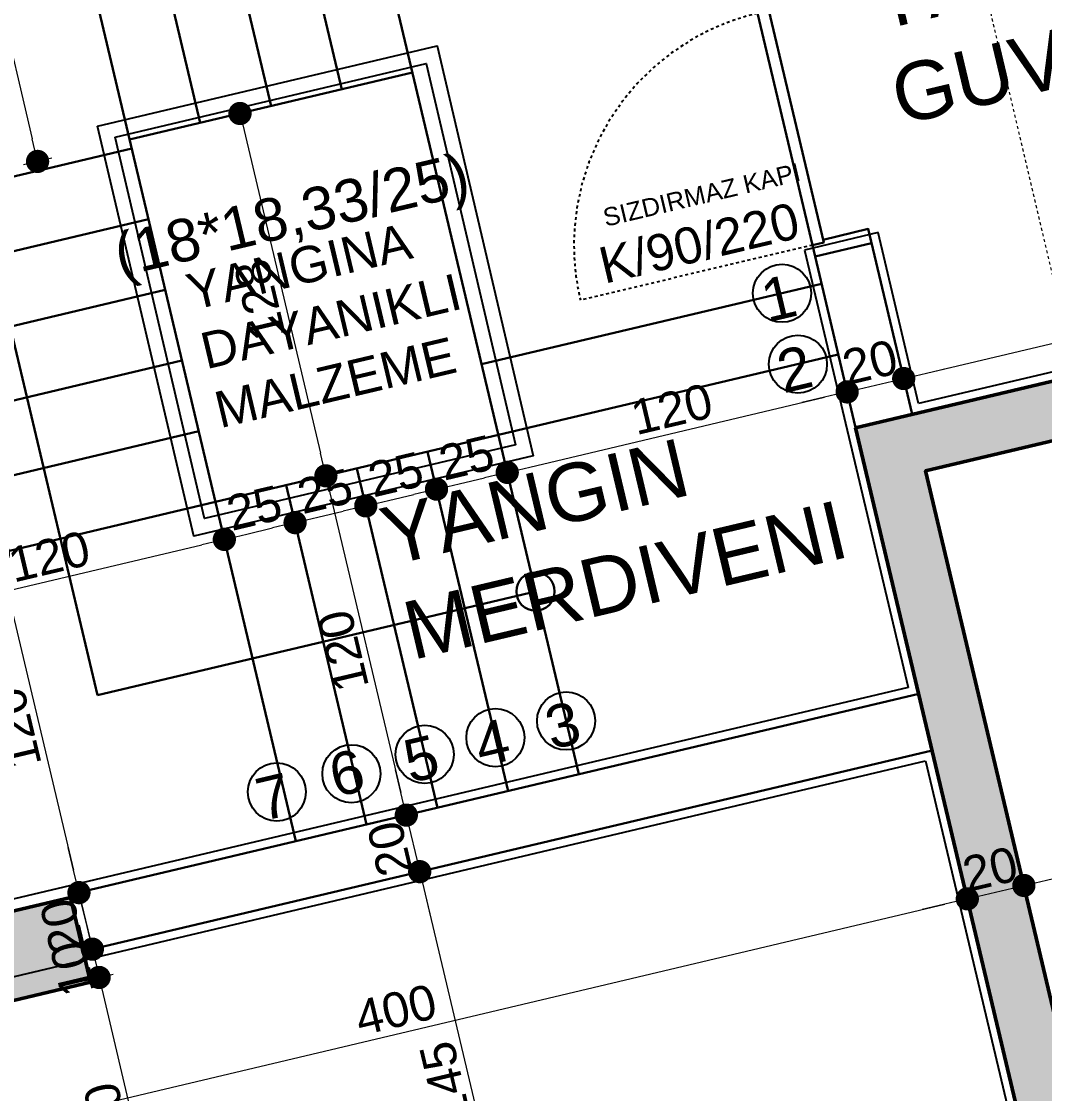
# Model space of a CAD drawing. Header units: millimetres. Extents: x 38129 to 72024, y -56282 to 16512.
# Drawn here: x 40810.22 to 40845.41, y -44571.79 to -44534.9 of the extents above; entities that cross this region are included whole.
import ezdxf

# ---------------------------------------------------------------- set-up
doc = ezdxf.new("R2010")
doc.units = ezdxf.units.MM
doc.linetypes.add('HIDDEN', pattern=[0.375, 0.25, -0.125])
for name, color, linetype, lineweight in [('COLUMN4', 3, 'Continuous', 50), ('DIŞÖLÇÜ', 37, 'Continuous', 0), ('DUVAR', 255, 'Continuous', 30), ('KAPI', 4, 'Continuous', 30), ('M', 210, 'Continuous', 30), ('mahal', 7, 'Continuous', 5), ('pencere+KAPI', 1, 'Continuous', 0), ('TARAMA', 252, 'Continuous', 0), ('ölçü İÇ', 31, 'Continuous', 0)]:
    doc.layers.add(name, color=color, linetype=linetype, lineweight=lineweight)
for name, color, linetype in [('HIDDEN', 1, 'HIDDEN'), ('sıva', 41, 'Continuous'), ('tefriş', 42, 'Continuous')]:
    doc.layers.add(name, color=color, linetype=linetype)
doc.styles.add('icdisolcu_yazi', font='arial.ttf')
doc.styles.get("Standard").update_dxf_attribs({"font": 'arial.ttf'})
doc.styles.add('style1', font='arial.ttf')
doc.dimstyles.new('İç Ölçü', dxfattribs={"dimtxt": 12, "dimasz": 8, "dimexe": 5, "dimexo": 0, "dimgap": 2, "dimtad": 1, "dimdec": 0, "dimzin": 12, "dimdsep": 46, "dimtxsty": 'icdisolcu_yazi', "dimblk": 'DOT', "dimcen": 8, "dimdle": 5, "dimclrd": 256, "dimclre": 256, "dimclrt": 7, "dimadec": 0, "dimazin": 3, "dimtfac": 1, "dimtdec": 0, "dimtix": 1, "dimtmove": 2, "dimatfit": 3, "dimldrblk": 'DOT', "dimfxl": 0, "dimtolj": 1, "dimtzin": 0, "dimlwd": -1, "dimlwe": -1, "dimarcsym": 0})

# ---------------------------------------------------------------- blocks, each defined once
blk = doc.blocks.new('*U12')
for p, q in [((4, 0), (0, 0)), ((86, 0), (90, 0))]:
    blk.add_line(p, q)
blk.add_lwpolyline([(4, 0), (86, 0), (86, -4), (4, -4)], close=True)
for points in [[(0, -20), (5, -20), (5, -4)], [(90, -20), (85, -20), (85, -4)]]:
    blk.add_lwpolyline(points)
at = {"layer": 'DUVAR'}
for p, q in [((0, 0), (0, -20)), ((90, 0), (90, -20))]:
    blk.add_line(p, q, dxfattribs=at)
at = {"layer": 'HIDDEN'}
blk.add_line((4, 0), (4, 82), dxfattribs=at)
blk.add_arc((4, 0), 82, 360, 90, dxfattribs=at)
blk = doc.blocks.new('_Dot')
at = {"color": 0, "lineweight": -2}
blk.add_line((-0.5, 0), (-1, 0), dxfattribs=at)
at = {"color": 0, "lineweight": 30, "const_width": 0.5}
blk.add_lwpolyline([(-0.25, 0, 1), (0.25, 0, 1)], format="xyb", close=True, dxfattribs=at)
blk = doc.blocks.new('*D191')
at = {"layer": 'Defpoints', "color": 0, "transparency": 16777216}
for p in [(36974.98, -18947.93), (36974.98, -19067.93), (36974.98, -19067.93)]:
    blk.add_point(p, dxfattribs=at)
at = {"layer": 'ölçü İÇ', "transparency": 16777216}
for p, q in [((36974.98, -18947.93), (36979.98, -18947.93)), ((36974.98, -19067.93), (36979.98, -19067.93))]:
    blk.add_line(p, q, dxfattribs=at)
at = {"layer": 'ölçü İÇ', "linetype": 'Continuous', "transparency": 16777216}
blk.add_line((36974.98, -18955.93), (36974.98, -19059.93), dxfattribs=at)
at = {"layer": 'ölçü İÇ', "transparency": 16777216, "xscale": 8, "yscale": 8, "zscale": 8}
for p, rotation in [((36974.98, -18947.93), 90), ((36974.98, -19067.93), 270)]:
    blk.add_blockref('_Dot', p, dxfattribs=dict(at, rotation=rotation))
at = {"layer": 'ölçü İÇ', "color": 7, "transparency": 16777216, "insert": (36966.85, -19007.93), "char_height": 12, "attachment_point": 5, "rotation": 90, "style": 'icdisolcu_yazi'}
blk.add_mtext('\\A1;120', dxfattribs=at)
blk = doc.blocks.new('*D192')
at = {"layer": 'Defpoints', "color": 0, "transparency": 16777216}
for p in [(36974.98, -19067.93), (36974.98, -19087.93), (36974.98, -19087.93)]:
    blk.add_point(p, dxfattribs=at)
at = {"layer": 'ölçü İÇ', "linetype": 'Continuous', "transparency": 16777216}
for p, q in [((36974.98, -19059.93), (36974.98, -19051.93)), ((36974.98, -19067.93), (36974.98, -19087.93)), ((36974.98, -19095.93), (36974.98, -19103.93))]:
    blk.add_line(p, q, dxfattribs=at)
at = {"layer": 'ölçü İÇ', "transparency": 16777216}
for p, q in [((36974.98, -19067.93), (36979.98, -19067.93)), ((36974.98, -19087.93), (36979.98, -19087.93))]:
    blk.add_line(p, q, dxfattribs=at)
at = {"layer": 'ölçü İÇ', "transparency": 16777216, "xscale": 8, "yscale": 8, "zscale": 8}
for p, rotation in [((36974.98, -19067.93), 270), ((36974.98, -19087.93), 90)]:
    blk.add_blockref('_Dot', p, dxfattribs=dict(at, rotation=rotation))
at = {"layer": 'ölçü İÇ', "color": 7, "transparency": 16777216, "insert": (36966.85, -19077.93), "char_height": 12, "attachment_point": 5, "rotation": 90, "style": 'icdisolcu_yazi'}
blk.add_mtext('\\A1;20', dxfattribs=at)
blk = doc.blocks.new('*D193')
at = {"layer": 'Defpoints', "color": 0, "transparency": 16777216}
for p in [(36974.98, -19087.93), (36871.66, -19097.93), (36974.98, -19097.93)]:
    blk.add_point(p, dxfattribs=at)
at = {"layer": 'ölçü İÇ', "linetype": 'Continuous', "transparency": 16777216}
for p, q in [((36974.98, -19079.93), (36974.98, -19071.93)), ((36974.98, -19087.93), (36974.98, -19097.93)), ((36974.98, -19105.93), (36974.98, -19113.93))]:
    blk.add_line(p, q, dxfattribs=at)
at = {"layer": 'ölçü İÇ', "transparency": 16777216}
for p, q in [((36974.98, -19087.93), (36979.98, -19087.93)), ((36969.98, -19097.93), (36979.98, -19097.93))]:
    blk.add_line(p, q, dxfattribs=at)
at = {"layer": 'ölçü İÇ', "transparency": 16777216, "xscale": 8, "yscale": 8, "zscale": 8}
for p, rotation in [((36974.98, -19087.93), 270), ((36974.98, -19097.93), 90)]:
    blk.add_blockref('_Dot', p, dxfattribs=dict(at, rotation=rotation))
at = {"layer": 'ölçü İÇ', "color": 7, "transparency": 16777216, "insert": (36966.85, -19092.93), "char_height": 12, "attachment_point": 5, "rotation": 90, "style": 'icdisolcu_yazi'}
blk.add_mtext('\\A1;10', dxfattribs=at)
blk = doc.blocks.new('*D194')
at = {"layer": 'Defpoints', "color": 0, "transparency": 16777216}
for p in [(36871.66, -19097.93), (36871.66, -19187.93), (36974.98, -19187.93)]:
    blk.add_point(p, dxfattribs=at)
at = {"layer": 'ölçü İÇ', "transparency": 16777216}
for p, q in [((36969.98, -19097.93), (36979.98, -19097.93)), ((36969.98, -19187.93), (36979.98, -19187.93))]:
    blk.add_line(p, q, dxfattribs=at)
at = {"layer": 'ölçü İÇ', "linetype": 'Continuous', "transparency": 16777216}
blk.add_line((36974.98, -19105.93), (36974.98, -19179.93), dxfattribs=at)
at = {"layer": 'ölçü İÇ', "transparency": 16777216, "xscale": 8, "yscale": 8, "zscale": 8}
for p, rotation in [((36974.98, -19097.93), 90), ((36974.98, -19187.93), 270)]:
    blk.add_blockref('_Dot', p, dxfattribs=dict(at, rotation=rotation))
at = {"layer": 'ölçü İÇ', "color": 7, "transparency": 16777216, "insert": (36966.85, -19142.93), "char_height": 12, "attachment_point": 5, "rotation": 90, "style": 'icdisolcu_yazi'}
blk.add_mtext('\\A1;90', dxfattribs=at)
blk = doc.blocks.new('*D198')
at = {"layer": 'Defpoints', "color": 0, "transparency": 16777216}
for p in [(37019.14, -18699.58), (37019.14, -18819.78), (37090.69, -18819.78)]:
    blk.add_point(p, dxfattribs=at)
at = {"layer": 'ölçü İÇ', "transparency": 16777216}
for p, q in [((37019.14, -18699.58), (37024.14, -18699.58)), ((37024.14, -18819.78), (37014.14, -18819.78))]:
    blk.add_line(p, q, dxfattribs=at)
at = {"layer": 'ölçü İÇ', "linetype": 'Continuous', "transparency": 16777216}
blk.add_line((37019.14, -18707.58), (37019.14, -18811.78), dxfattribs=at)
at = {"layer": 'ölçü İÇ', "transparency": 16777216, "xscale": 8, "yscale": 8, "zscale": 8}
for p, rotation in [((37019.14, -18699.58), 90), ((37019.14, -18819.78), 270)]:
    blk.add_blockref('_Dot', p, dxfattribs=dict(at, rotation=rotation))
at = {"layer": 'ölçü İÇ', "color": 7, "transparency": 16777216, "insert": (37011.01, -18759.68), "char_height": 12, "attachment_point": 5, "rotation": 90, "style": 'icdisolcu_yazi'}
blk.add_mtext('\\A1;120', dxfattribs=at)
blk = doc.blocks.new('*D199')
at = {"layer": 'Defpoints', "color": 0, "transparency": 16777216}
for p in [(37090.69, -18819.78), (37090.69, -18947.93), (37090.69, -18947.93)]:
    blk.add_point(p, dxfattribs=at)
at = {"layer": 'ölçü İÇ', "transparency": 16777216}
for p, q in [((37090.69, -18819.78), (37095.69, -18819.78)), ((37090.69, -18947.93), (37095.69, -18947.93))]:
    blk.add_line(p, q, dxfattribs=at)
at = {"layer": 'ölçü İÇ', "linetype": 'Continuous', "transparency": 16777216}
blk.add_line((37090.69, -18827.78), (37090.69, -18939.93), dxfattribs=at)
at = {"layer": 'ölçü İÇ', "transparency": 16777216, "xscale": 8, "yscale": 8, "zscale": 8}
for p, rotation in [((37090.69, -18819.78), 90), ((37090.69, -18947.93), 270)]:
    blk.add_blockref('_Dot', p, dxfattribs=dict(at, rotation=rotation))
at = {"layer": 'ölçü İÇ', "color": 7, "transparency": 16777216, "insert": (37082.57, -18883.86), "char_height": 12, "attachment_point": 5, "rotation": 90, "style": 'icdisolcu_yazi'}
blk.add_mtext('\\A1;128', dxfattribs=at)
blk = doc.blocks.new('*D200')
at = {"layer": 'Defpoints', "color": 0, "transparency": 16777216}
for p in [(37090.69, -18947.93), (37019.83, -19067.93), (37090.69, -19067.93)]:
    blk.add_point(p, dxfattribs=at)
at = {"layer": 'ölçü İÇ', "transparency": 16777216}
for p, q in [((37090.69, -18947.93), (37095.69, -18947.93)), ((37085.69, -19067.93), (37095.69, -19067.93))]:
    blk.add_line(p, q, dxfattribs=at)
at = {"layer": 'ölçü İÇ', "linetype": 'Continuous', "transparency": 16777216}
blk.add_line((37090.69, -18955.93), (37090.69, -19059.93), dxfattribs=at)
at = {"layer": 'ölçü İÇ', "transparency": 16777216, "xscale": 8, "yscale": 8, "zscale": 8}
for p, rotation in [((37090.69, -18947.93), 90), ((37090.69, -19067.93), 270)]:
    blk.add_blockref('_Dot', p, dxfattribs=dict(at, rotation=rotation))
at = {"layer": 'ölçü İÇ', "color": 7, "transparency": 16777216, "insert": (37082.57, -19007.93), "char_height": 12, "attachment_point": 5, "rotation": 90, "style": 'icdisolcu_yazi'}
blk.add_mtext('\\A1;120', dxfattribs=at)
blk = doc.blocks.new('*D201')
at = {"layer": 'Defpoints', "color": 0, "transparency": 16777216}
for p in [(37090.69, -19067.93), (37090.69, -19087.93), (37090.69, -19087.93)]:
    blk.add_point(p, dxfattribs=at)
at = {"layer": 'ölçü İÇ', "linetype": 'Continuous', "transparency": 16777216}
for p, q in [((37090.69, -19059.93), (37090.69, -19051.93)), ((37090.69, -19067.93), (37090.69, -19087.93)), ((37090.69, -19095.93), (37090.69, -19103.93))]:
    blk.add_line(p, q, dxfattribs=at)
at = {"layer": 'ölçü İÇ', "transparency": 16777216}
for p, q in [((37090.69, -19067.93), (37095.69, -19067.93)), ((37090.69, -19087.93), (37095.69, -19087.93))]:
    blk.add_line(p, q, dxfattribs=at)
at = {"layer": 'ölçü İÇ', "transparency": 16777216, "xscale": 8, "yscale": 8, "zscale": 8}
for p, rotation in [((37090.69, -19067.93), 270), ((37090.69, -19087.93), 90)]:
    blk.add_blockref('_Dot', p, dxfattribs=dict(at, rotation=rotation))
at = {"layer": 'ölçü İÇ', "color": 7, "transparency": 16777216, "insert": (37082.57, -19077.93), "char_height": 12, "attachment_point": 5, "rotation": 90, "style": 'icdisolcu_yazi'}
blk.add_mtext('\\A1;20', dxfattribs=at)
blk = doc.blocks.new('*D202')
at = {"layer": 'Defpoints', "color": 0, "transparency": 16777216}
for p in [(37090.69, -19087.93), (37090.69, -19232.93), (37161.56, -19232.93)]:
    blk.add_point(p, dxfattribs=at)
at = {"layer": 'ölçü İÇ', "transparency": 16777216}
for p, q in [((37090.69, -19087.93), (37095.69, -19087.93)), ((37095.69, -19232.93), (37085.69, -19232.93))]:
    blk.add_line(p, q, dxfattribs=at)
at = {"layer": 'ölçü İÇ', "linetype": 'Continuous', "transparency": 16777216}
blk.add_line((37090.69, -19095.93), (37090.69, -19224.93), dxfattribs=at)
at = {"layer": 'ölçü İÇ', "transparency": 16777216, "xscale": 8, "yscale": 8, "zscale": 8}
for p, rotation in [((37090.69, -19087.93), 90), ((37090.69, -19232.93), 270)]:
    blk.add_blockref('_Dot', p, dxfattribs=dict(at, rotation=rotation))
at = {"layer": 'ölçü İÇ', "color": 7, "transparency": 16777216, "insert": (37082.57, -19160.43), "char_height": 12, "attachment_point": 5, "rotation": 90, "style": 'icdisolcu_yazi'}
blk.add_mtext('\\A1;145', dxfattribs=at)
blk = doc.blocks.new('*D210')
at = {"layer": 'Defpoints', "color": 0, "transparency": 16777216}
for p in [(36871.66, -19095.43), (37271.81, -19140.44), (37271.81, -19140.45)]:
    blk.add_point(p, dxfattribs=at)
at = {"layer": 'ölçü İÇ', "transparency": 16777216}
for p, q in [((36871.66, -19135.45), (36871.66, -19145.45)), ((37271.81, -19140.44), (37271.81, -19145.45))]:
    blk.add_line(p, q, dxfattribs=at)
at = {"layer": 'ölçü İÇ', "linetype": 'Continuous', "transparency": 16777216}
blk.add_line((36879.66, -19140.45), (37263.81, -19140.45), dxfattribs=at)
at = {"layer": 'ölçü İÇ', "transparency": 16777216, "xscale": 8, "yscale": 8, "zscale": 8, "rotation": 180}
blk.add_blockref('_Dot', (36871.66, -19140.45), dxfattribs=at)
at = {"layer": 'ölçü İÇ', "transparency": 16777216, "xscale": 8, "yscale": 8, "zscale": 8}
blk.add_blockref('_Dot', (37271.81, -19140.45), dxfattribs=at)
at = {"layer": 'ölçü İÇ', "color": 7, "transparency": 16777216, "insert": (37071.73, -19132.32), "char_height": 12, "attachment_point": 5, "style": 'icdisolcu_yazi'}
blk.add_mtext('\\A1;400', dxfattribs=at)
blk = doc.blocks.new('*D211')
at = {"layer": 'Defpoints', "color": 0, "transparency": 16777216}
for p in [(37271.81, -19140.44), (37291.8, -19140.44), (37291.8, -19140.45)]:
    blk.add_point(p, dxfattribs=at)
at = {"layer": 'ölçü İÇ', "linetype": 'Continuous', "transparency": 16777216}
for p, q in [((37263.81, -19140.45), (37255.81, -19140.45)), ((37271.81, -19140.45), (37291.8, -19140.45)), ((37299.8, -19140.45), (37307.8, -19140.45))]:
    blk.add_line(p, q, dxfattribs=at)
at = {"layer": 'ölçü İÇ', "transparency": 16777216}
for p, q in [((37271.81, -19140.44), (37271.81, -19145.45)), ((37291.8, -19140.44), (37291.8, -19145.45))]:
    blk.add_line(p, q, dxfattribs=at)
at = {"layer": 'ölçü İÇ', "transparency": 16777216, "xscale": 8, "yscale": 8, "zscale": 8}
blk.add_blockref('_Dot', (37271.81, -19140.45), dxfattribs=at)
at = {"layer": 'ölçü İÇ', "transparency": 16777216, "xscale": 8, "yscale": 8, "zscale": 8, "rotation": 180}
blk.add_blockref('_Dot', (37291.8, -19140.45), dxfattribs=at)
at = {"layer": 'ölçü İÇ', "color": 7, "transparency": 16777216, "insert": (37281.8, -19132.32), "char_height": 12, "attachment_point": 5, "style": 'icdisolcu_yazi'}
blk.add_mtext('\\A1;20', dxfattribs=at)
blk = doc.blocks.new('*D212')
at = {"layer": 'Defpoints', "color": 0, "transparency": 16777216}
for p in [(37291.8, -19140.44), (37561.87, -19140.45), (37561.87, -19171.62)]:
    blk.add_point(p, dxfattribs=at)
at = {"layer": 'ölçü İÇ', "transparency": 16777216}
for p, q in [((37561.87, -19145.45), (37561.87, -19135.45)), ((37291.8, -19140.44), (37291.8, -19145.45))]:
    blk.add_line(p, q, dxfattribs=at)
at = {"layer": 'ölçü İÇ', "linetype": 'Continuous', "transparency": 16777216}
blk.add_line((37299.8, -19140.45), (37553.87, -19140.45), dxfattribs=at)
at = {"layer": 'ölçü İÇ', "transparency": 16777216, "xscale": 8, "yscale": 8, "zscale": 8, "rotation": 180}
blk.add_blockref('_Dot', (37291.8, -19140.45), dxfattribs=at)
at = {"layer": 'ölçü İÇ', "transparency": 16777216, "xscale": 8, "yscale": 8, "zscale": 8}
blk.add_blockref('_Dot', (37561.87, -19140.45), dxfattribs=at)
at = {"layer": 'ölçü İÇ', "color": 7, "transparency": 16777216, "insert": (37426.84, -19132.32), "char_height": 12, "attachment_point": 5, "style": 'icdisolcu_yazi'}
blk.add_mtext('\\A1;270', dxfattribs=at)
blk = doc.blocks.new('*D215')
at = {"layer": 'Defpoints', "color": 0, "transparency": 16777216}
for p in [(37051.66, -18947.93), (36931.66, -18961.16), (37051.66, -18961.16)]:
    blk.add_point(p, dxfattribs=at)
at = {"layer": 'ölçü İÇ', "transparency": 16777216}
for p, q in [((36931.66, -18961.16), (36931.66, -18956.16)), ((37051.66, -18956.16), (37051.66, -18966.16))]:
    blk.add_line(p, q, dxfattribs=at)
at = {"layer": 'ölçü İÇ', "linetype": 'Continuous', "transparency": 16777216}
blk.add_line((36939.66, -18961.16), (37043.66, -18961.16), dxfattribs=at)
at = {"layer": 'ölçü İÇ', "transparency": 16777216, "xscale": 8, "yscale": 8, "zscale": 8, "rotation": 180}
blk.add_blockref('_Dot', (36931.66, -18961.16), dxfattribs=at)
at = {"layer": 'ölçü İÇ', "transparency": 16777216, "xscale": 8, "yscale": 8, "zscale": 8}
blk.add_blockref('_Dot', (37051.66, -18961.16), dxfattribs=at)
at = {"layer": 'ölçü İÇ', "color": 7, "transparency": 16777216, "insert": (36991.66, -18953.04), "char_height": 12, "attachment_point": 5, "style": 'icdisolcu_yazi'}
blk.add_mtext('\\A1;120', dxfattribs=at)
blk = doc.blocks.new('*D216')
at = {"layer": 'Defpoints', "color": 0, "transparency": 16777216}
for p in [(37051.66, -18947.93), (37076.66, -18961.16), (37076.66, -18961.16)]:
    blk.add_point(p, dxfattribs=at)
at = {"layer": 'ölçü İÇ', "transparency": 16777216}
for p, q in [((37051.66, -18956.16), (37051.66, -18966.16)), ((37076.66, -18961.16), (37076.66, -18956.16))]:
    blk.add_line(p, q, dxfattribs=at)
at = {"layer": 'ölçü İÇ', "linetype": 'Continuous', "transparency": 16777216}
blk.add_line((37059.66, -18961.16), (37068.66, -18961.16), dxfattribs=at)
at = {"layer": 'ölçü İÇ', "transparency": 16777216, "xscale": 8, "yscale": 8, "zscale": 8, "rotation": 180}
blk.add_blockref('_Dot', (37051.66, -18961.16), dxfattribs=at)
at = {"layer": 'ölçü İÇ', "transparency": 16777216, "xscale": 8, "yscale": 8, "zscale": 8}
blk.add_blockref('_Dot', (37076.66, -18961.16), dxfattribs=at)
at = {"layer": 'ölçü İÇ', "color": 7, "transparency": 16777216, "insert": (37064.16, -18953.04), "char_height": 12, "attachment_point": 5, "style": 'icdisolcu_yazi'}
blk.add_mtext('\\A1;25', dxfattribs=at)
blk = doc.blocks.new('*D217')
at = {"layer": 'Defpoints', "color": 0, "transparency": 16777216}
for p in [(37076.66, -18961.16), (37101.66, -18961.16), (37101.66, -18966.61)]:
    blk.add_point(p, dxfattribs=at)
at = {"layer": 'ölçü İÇ', "transparency": 16777216}
for p, q in [((37076.66, -18961.16), (37076.66, -18956.16)), ((37101.66, -18966.16), (37101.66, -18956.16))]:
    blk.add_line(p, q, dxfattribs=at)
at = {"layer": 'ölçü İÇ', "linetype": 'Continuous', "transparency": 16777216}
blk.add_line((37084.66, -18961.16), (37093.66, -18961.16), dxfattribs=at)
at = {"layer": 'ölçü İÇ', "transparency": 16777216, "xscale": 8, "yscale": 8, "zscale": 8, "rotation": 180}
blk.add_blockref('_Dot', (37076.66, -18961.16), dxfattribs=at)
at = {"layer": 'ölçü İÇ', "transparency": 16777216, "xscale": 8, "yscale": 8, "zscale": 8}
blk.add_blockref('_Dot', (37101.66, -18961.16), dxfattribs=at)
at = {"layer": 'ölçü İÇ', "color": 7, "transparency": 16777216, "insert": (37089.16, -18953.04), "char_height": 12, "attachment_point": 5, "style": 'icdisolcu_yazi'}
blk.add_mtext('\\A1;25', dxfattribs=at)
blk = doc.blocks.new('*D218')
at = {"layer": 'Defpoints', "color": 0, "transparency": 16777216}
for p in [(37126.66, -18961.16), (37101.66, -18966.61), (37126.66, -18966.29)]:
    blk.add_point(p, dxfattribs=at)
at = {"layer": 'ölçü İÇ', "transparency": 16777216}
for p, q in [((37101.66, -18966.16), (37101.66, -18956.16)), ((37126.66, -18966.16), (37126.66, -18956.16))]:
    blk.add_line(p, q, dxfattribs=at)
at = {"layer": 'ölçü İÇ', "linetype": 'Continuous', "transparency": 16777216}
blk.add_line((37109.66, -18961.16), (37118.66, -18961.16), dxfattribs=at)
at = {"layer": 'ölçü İÇ', "transparency": 16777216, "xscale": 8, "yscale": 8, "zscale": 8, "rotation": 180}
blk.add_blockref('_Dot', (37101.66, -18961.16), dxfattribs=at)
at = {"layer": 'ölçü İÇ', "transparency": 16777216, "xscale": 8, "yscale": 8, "zscale": 8}
blk.add_blockref('_Dot', (37126.66, -18961.16), dxfattribs=at)
at = {"layer": 'ölçü İÇ', "color": 7, "transparency": 16777216, "insert": (37114.16, -18953.04), "char_height": 12, "attachment_point": 5, "style": 'icdisolcu_yazi'}
blk.add_mtext('\\A1;25', dxfattribs=at)
blk = doc.blocks.new('*D219')
at = {"layer": 'Defpoints', "color": 0, "transparency": 16777216}
for p in [(37151.66, -18961.16), (37151.66, -18964.98), (37126.66, -18966.29)]:
    blk.add_point(p, dxfattribs=at)
at = {"layer": 'ölçü İÇ', "transparency": 16777216}
for p, q in [((37126.66, -18966.16), (37126.66, -18956.16)), ((37151.66, -18964.98), (37151.66, -18956.16))]:
    blk.add_line(p, q, dxfattribs=at)
at = {"layer": 'ölçü İÇ', "linetype": 'Continuous', "transparency": 16777216}
blk.add_line((37134.66, -18961.16), (37143.66, -18961.16), dxfattribs=at)
at = {"layer": 'ölçü İÇ', "transparency": 16777216, "xscale": 8, "yscale": 8, "zscale": 8, "rotation": 180}
blk.add_blockref('_Dot', (37126.66, -18961.16), dxfattribs=at)
at = {"layer": 'ölçü İÇ', "transparency": 16777216, "xscale": 8, "yscale": 8, "zscale": 8}
blk.add_blockref('_Dot', (37151.66, -18961.16), dxfattribs=at)
at = {"layer": 'ölçü İÇ', "color": 7, "transparency": 16777216, "insert": (37139.16, -18953.04), "char_height": 12, "attachment_point": 5, "style": 'icdisolcu_yazi'}
blk.add_mtext('\\A1;25', dxfattribs=at)
blk = doc.blocks.new('*D220')
at = {"layer": 'Defpoints', "color": 0, "transparency": 16777216}
for p in [(37271.8, -18961.16), (37271.8, -18961.21), (37151.66, -18964.98)]:
    blk.add_point(p, dxfattribs=at)
at = {"layer": 'ölçü İÇ', "transparency": 16777216}
for p, q in [((37151.66, -18964.98), (37151.66, -18956.16)), ((37271.8, -18961.21), (37271.8, -18956.16))]:
    blk.add_line(p, q, dxfattribs=at)
at = {"layer": 'ölçü İÇ', "linetype": 'Continuous', "transparency": 16777216}
blk.add_line((37159.66, -18961.16), (37263.8, -18961.16), dxfattribs=at)
at = {"layer": 'ölçü İÇ', "transparency": 16777216, "xscale": 8, "yscale": 8, "zscale": 8, "rotation": 180}
blk.add_blockref('_Dot', (37151.66, -18961.16), dxfattribs=at)
at = {"layer": 'ölçü İÇ', "transparency": 16777216, "xscale": 8, "yscale": 8, "zscale": 8}
blk.add_blockref('_Dot', (37271.8, -18961.16), dxfattribs=at)
at = {"layer": 'ölçü İÇ', "color": 7, "transparency": 16777216, "insert": (37211.73, -18953.04), "char_height": 12, "attachment_point": 5, "style": 'icdisolcu_yazi'}
blk.add_mtext('\\A1;120', dxfattribs=at)
blk = doc.blocks.new('*D221')
at = {"layer": 'Defpoints', "color": 0, "transparency": 16777216}
for p in [(37271.8, -18961.21), (37291.8, -18961.16), (37291.8, -18961.22)]:
    blk.add_point(p, dxfattribs=at)
at = {"layer": 'ölçü İÇ', "transparency": 16777216}
for p, q in [((37271.8, -18961.21), (37271.8, -18956.16)), ((37291.8, -18961.22), (37291.8, -18956.16))]:
    blk.add_line(p, q, dxfattribs=at)
at = {"layer": 'ölçü İÇ', "linetype": 'Continuous', "transparency": 16777216}
for p, q in [((37263.8, -18961.16), (37255.8, -18961.16)), ((37271.8, -18961.16), (37291.8, -18961.16)), ((37299.8, -18961.16), (37307.8, -18961.16))]:
    blk.add_line(p, q, dxfattribs=at)
at = {"layer": 'ölçü İÇ', "transparency": 16777216, "xscale": 8, "yscale": 8, "zscale": 8}
blk.add_blockref('_Dot', (37271.8, -18961.16), dxfattribs=at)
at = {"layer": 'ölçü İÇ', "transparency": 16777216, "xscale": 8, "yscale": 8, "zscale": 8, "rotation": 180}
blk.add_blockref('_Dot', (37291.8, -18961.16), dxfattribs=at)
at = {"layer": 'ölçü İÇ', "color": 7, "transparency": 16777216, "insert": (37281.8, -18953.04), "char_height": 12, "attachment_point": 5, "style": 'icdisolcu_yazi'}
blk.add_mtext('\\A1;20', dxfattribs=at)
blk = doc.blocks.new('*D222')
at = {"layer": 'Defpoints', "color": 0, "transparency": 16777216}
for p in [(37291.8, -18961.22), (37561.86, -18961.16), (37561.86, -18961.35)]:
    blk.add_point(p, dxfattribs=at)
at = {"layer": 'ölçü İÇ', "transparency": 16777216}
for p, q in [((37291.8, -18961.22), (37291.8, -18956.16)), ((37561.86, -18961.35), (37561.86, -18956.16))]:
    blk.add_line(p, q, dxfattribs=at)
at = {"layer": 'ölçü İÇ', "linetype": 'Continuous', "transparency": 16777216}
blk.add_line((37299.8, -18961.16), (37553.86, -18961.16), dxfattribs=at)
at = {"layer": 'ölçü İÇ', "transparency": 16777216, "xscale": 8, "yscale": 8, "zscale": 8, "rotation": 180}
blk.add_blockref('_Dot', (37291.8, -18961.16), dxfattribs=at)
at = {"layer": 'ölçü İÇ', "transparency": 16777216, "xscale": 8, "yscale": 8, "zscale": 8}
blk.add_blockref('_Dot', (37561.86, -18961.16), dxfattribs=at)
at = {"layer": 'ölçü İÇ', "color": 7, "transparency": 16777216, "insert": (37426.83, -18953.04), "char_height": 12, "attachment_point": 5, "style": 'icdisolcu_yazi'}
blk.add_mtext('\\A1;270', dxfattribs=at)
blk = doc.blocks.new('*D227')
at = {"layer": 'Defpoints', "color": 0, "transparency": 16777216}
for p in [(36931.66, -18761.76), (36931.66, -18761.76), (37051.66, -18761.76)]:
    blk.add_point(p, dxfattribs=at)
at = {"layer": 'ölçü İÇ', "transparency": 16777216}
for p, q in [((36931.66, -18761.76), (36931.66, -18756.76)), ((37051.66, -18761.76), (37051.66, -18756.76))]:
    blk.add_line(p, q, dxfattribs=at)
at = {"layer": 'ölçü İÇ', "linetype": 'Continuous', "transparency": 16777216}
blk.add_line((37043.66, -18761.76), (36939.66, -18761.76), dxfattribs=at)
at = {"layer": 'ölçü İÇ', "transparency": 16777216, "xscale": 8, "yscale": 8, "zscale": 8, "rotation": 180}
blk.add_blockref('_Dot', (36931.66, -18761.76), dxfattribs=at)
at = {"layer": 'ölçü İÇ', "transparency": 16777216, "xscale": 8, "yscale": 8, "zscale": 8}
blk.add_blockref('_Dot', (37051.66, -18761.76), dxfattribs=at)
at = {"layer": 'ölçü İÇ', "color": 7, "transparency": 16777216, "insert": (36991.66, -18753.63), "char_height": 12, "attachment_point": 5, "style": 'icdisolcu_yazi'}
blk.add_mtext('\\A1;120', dxfattribs=at)
blk = doc.blocks.new('wertertw')
at = {"layer": 'TARAMA', "lineweight": -3}
h = blk.add_hatch(dxfattribs=at)
h.set_pattern_fill('ANSI33', color=256, scale=2.5, style=0)
h.set_pattern_definition([(45, (-86643.698, -32547.66), (-11.2253202, 11.2253202), []), (45, (-86632.472, -32547.66), (-11.2253202, 11.2253202), [7.9375, -3.96875])])
h.paths.add_polyline_path([(-616.25, 351.94), (-616.25, -88.06), (-306.25, -88.06), (-306.25, -68.06), (-596.25, -68.06), (-596.25, 331.94), (-306.25, 331.94), (-306.25, 351.94)])
h.paths.add_polyline_path([(38.75, -338.06), (78.75, -338.06), (78.75, -378.06), (38.75, -378.06)])
h.paths.add_polyline_path([(-471.25, -318.06), (-441.25, -318.06), (-441.25, -378.06), (-471.25, -378.06)])
h.paths.add_polyline_path([(-961.25, -318.06), (-931.25, -318.06), (-931.25, -378.06), (-961.25, -378.06)])
h.paths.add_polyline_path([(343.75, -163.06), (413.75, -163.06), (413.75, -198.06), (343.75, -198.06)])
h.paths.add_polyline_path([(8.75, -163.06), (78.75, -163.06), (78.75, -198.06), (8.75, -198.06)])
h.paths.add_polyline_path([(-1036.25, -148.06), (-906.25, -148.06), (-906.25, -178.06), (-1036.25, -178.06)])
h.paths.add_polyline_path([(-976.25, 256.94), (-916.25, 256.94), (-916.25, 226.94), (-976.25, 226.94)])
h.paths.add_polyline_path([(343.75, 459.44), (413.75, 459.44), (413.75, 424.44), (343.75, 424.44)])
h.paths.add_polyline_path([(8.75, 459.44), (78.75, 459.44), (78.75, 424.44), (8.75, 424.44)])
h.paths.add_polyline_path([(-616.25, 531.94), (-306.25, 531.94), (-306.25, 511.94), (-616.25, 511.94)])
h.paths.add_polyline_path([(-976.25, 656.94), (-916.25, 656.94), (-916.25, 626.94), (-976.25, 626.94)])
h.paths.add_polyline_path([(-616.25, 971.94), (-306.25, 971.94), (-306.25, 951.94), (-616.25, 951.94)])
h.paths.add_polyline_path([(343.75, 1081.94), (413.75, 1081.94), (413.75, 1046.94), (343.75, 1046.94)])
h.paths.add_polyline_path([(8.75, 1081.94), (78.75, 1081.94), (78.75, 1046.94), (8.75, 1046.94)])
h.paths.add_polyline_path([(-1036.25, 1061.94), (-906.25, 1061.94), (-906.25, 1031.94), (-1036.25, 1031.94)])
h.paths.add_polyline_path([(-931.25, 1286.94), (-901.25, 1286.94), (-901.25, 1226.94), (-931.25, 1226.94)])
h.paths.add_polyline_path([(68.75, 1332.04), (108.75, 1332.04), (108.75, 1292.04), (68.75, 1292.04)])
h.paths.add_polyline_path([(-511.25, 1332.04), (-481.25, 1332.04), (-481.25, 1252.04), (-511.25, 1252.04)])
at = {"layer": 'COLUMN4', "color": 3}
for points in [[(-616.25, 351.94), (-616.25, -88.06), (-306.25, -88.06), (-306.25, -68.06), (-596.25, -68.06), (-596.25, 331.94), (-306.25, 331.94), (-306.25, 351.94)], [(-976.25, 256.94), (-916.25, 256.94), (-916.25, 226.94), (-976.25, 226.94)]]:
    blk.add_lwpolyline(points, close=True, dxfattribs=at)
blk = doc.blocks.new('RTY45TGDFGS')
at = {"layer": 'DUVAR'}
for p, q in [((37271.8, -19067.93), (36972.48, -19067.93)), ((37138.29, -19067.93), (37138.29, -19067.93)), ((37138.29, -19067.93), (37138.29, -19067.93)), ((36972.48, -19087.93), (37271.8, -19087.93))]:
    blk.add_line(p, q, dxfattribs=at)
for points in [[(37271.8, -18989.76), (37271.81, -18909.26)], [(37291.8, -18973.76), (37291.81, -18908.26)]]:
    blk.add_lwpolyline(points, dxfattribs=at)
at = {"layer": 'M'}
for p, q in [((36996.83, -19003.29), (36996.83, -18768.17)), ((37051.66, -18819.78), (37151.66, -18819.78)), ((36931.66, -18822.93), (37051.66, -18822.93)), ((36931.66, -18847.93), (37051.66, -18847.93)), ((36931.66, -18872.93), (37051.66, -18872.93)), ((36931.66, -18897.93), (37051.66, -18897.93)), ((36931.66, -18922.93), (37051.66, -18922.93)), ((37151.66, -18922.93), (37271.82, -18922.96)), ((36931.66, -18947.93), (37051.66, -18947.93)), ((37051.66, -18947.93), (37151.66, -18947.93)), ((37151.66, -18947.93), (37271.81, -18947.96)), ((37151.66, -19003.29), (36996.83, -19003.29))]:
    blk.add_line(p, q, dxfattribs=at)
for points in [[(37051.66, -19067.93), (37051.66, -18699.58)], [(37076.66, -18819.78), (37076.66, -18699.58)], [(37101.66, -18819.78), (37101.66, -18699.58)], [(37126.66, -18819.78), (37126.66, -18699.58)], [(37151.66, -19067.93), (37151.66, -18699.58)], [(37076.66, -19067.93), (37076.66, -18947.93)], [(37101.66, -19067.93), (37101.66, -18947.93)], [(37126.66, -19067.93), (37126.66, -18947.93)]]:
    blk.add_lwpolyline(points, dxfattribs=at)
blk.add_circle((37151.66, -19003.29), 6.58, dxfattribs=at)
at = {"layer": 'pencere+KAPI', "linetype": 'HIDDEN'}
blk.add_line((37352.51, -17541.6), (37347.77, -19923.25), dxfattribs=at)
at = {"layer": 'sıva'}
for p, q in [((37268.81, -18910.26), (37268.8, -19064.93)), ((37294.81, -18910.26), (37268.81, -18910.26)), ((37294.8, -18970.72), (37294.81, -18910.26)), ((37558.86, -18970.76), (37294.8, -18970.72)), ((37268.8, -19064.93), (36934.66, -19064.93)), ((36874.66, -19090.93), (37268.8, -19090.93)), ((37268.8, -19090.93), (37268.8, -19229.93))]:
    blk.add_line(p, q, dxfattribs=at)
at = {"layer": 'tefriş'}
for points in [[(37042.01, -18812.78), (37162.01, -18812.78), (37161.66, -18957.62), (37041.66, -18957.62)], [(37047.01, -18817.78), (37157.01, -18817.78), (37156.66, -18952.62), (37046.66, -18952.62)]]:
    blk.add_lwpolyline(points, close=True, dxfattribs=at)
for centre in [(37257.83, -18922.96), (37257.53, -18947.96), (37049.19, -19049.91), (37075.6, -19049.73), (37101.66, -19049.05), (37126.66, -19049.05), (37151.66, -19049.05)]:
    blk.add_circle(centre, 10, dxfattribs=at)
at = {"layer": 'DIŞÖLÇÜ'}
blk.add_blockref('wertertw', (37888.04, -19325.78), dxfattribs=at)
at = {"layer": 'KAPI', "rotation": 90}
blk.add_blockref('*U12', (37271.81, -18913.26), dxfattribs=at)
at = {"layer": 'mahal', "char_height": 20, "attachment_point": 1}
for s, insert in [('YANGIN GUVENLIK HOLU', (37310.68, -18822.73)), ('YANGIN MERDIVENI', (37105.02, -18963.18))]:
    blk.add_mtext_dynamic_manual_height_columns(s, width=250.3432, gutter_width=12.5, heights=[0], dxfattribs=dict(at, insert=insert))
at = {"layer": 'pencere+KAPI', "attachment_point": 1, "rotation": 0, "style": 'style1'}
for s, insert, char_height, width in [('YANGINA DAYANIKLI MALZEME', (37059.03, -18869.46), 12.5, 27.0954), ('SIZDIRMAZ KAPI', (37204.07, -18880.47), 6.25, 82.3221), ('K/90/220', (37199.13, -18893.24), 12.5, 27.0954)]:
    blk.add_mtext(s, dxfattribs=dict(at, insert=insert, char_height=char_height, width=width))
at = {"layer": 'tefriş', "char_height": 14.7, "width": 26.4931, "attachment_point": 9}
for s, insert in [('(18*18,33/25)', (37162.1, -18869.44)), ('1', (37262.05, -18931.64)), ('2', (37261.75, -18956.64)), ('6', (37079.82, -19056.6)), ('3', (37155.88, -19057.74)), ('7', (37053.41, -19058.6)), ('5', (37105.88, -19057.74)), ('4', (37130.88, -19057.74))]:
    blk.add_mtext(s, dxfattribs=dict(at, insert=insert))
at = {"layer": 'ölçü İÇ'}
for base, p1, p2, picture, middle in [((37019.14, -18819.78), (37019.14, -18699.58), (37090.69, -18819.78), '*D198', (37011.01, -18759.68)), ((37090.69, -18947.93), (37090.69, -18819.78), (37090.69, -18947.93), '*D199', (37082.57, -18883.86)), ((36974.98, -19067.93), (36974.98, -18947.93), (36974.98, -19067.93), '*D191', (36966.85, -19007.93)), ((37090.69, -19067.93), (37090.69, -18947.93), (37019.83, -19067.93), '*D200', (37082.57, -19007.93)), ((36974.98, -19087.93), (36974.98, -19067.93), (36974.98, -19087.93), '*D192', (36966.85, -19077.93)), ((37090.69, -19087.93), (37090.69, -19067.93), (37090.69, -19087.93), '*D201', (37082.57, -19077.93)), ((36974.98, -19097.93), (36974.98, -19087.93), (36871.66, -19097.93), '*D193', (36966.85, -19092.93)), ((37090.69, -19232.93), (37090.69, -19087.93), (37161.56, -19232.93), '*D202', (37082.57, -19160.43)), ((36974.98, -19187.93), (36871.66, -19097.93), (36871.66, -19187.93), '*D194', (36966.85, -19142.93))]:
    dim = blk.add_linear_dim(base=base, p1=p1, p2=p2, angle=90, dimstyle='İç Ölçü', dxfattribs=at)
    dim.commit()
    dim.dimension.update_dxf_attribs({"geometry": picture, "text_midpoint": middle})
for base, p1, p2, picture, middle in [((36931.66, -18761.76), (37051.66, -18761.76), (36931.66, -18761.76), '*D227', (36991.66, -18753.63)), ((37051.66, -18961.16), (36931.66, -18961.16), (37051.66, -18947.93), '*D215', (36991.66, -18953.04)), ((37076.66, -18961.16), (37051.66, -18947.93), (37076.66, -18961.16), '*D216', (37064.16, -18953.04)), ((37101.66, -18961.16), (37076.66, -18961.16), (37101.66, -18966.61), '*D217', (37089.16, -18953.04)), ((37126.66, -18961.16), (37101.66, -18966.61), (37126.66, -18966.29), '*D218', (37114.16, -18953.04)), ((37151.66, -18961.16), (37126.66, -18966.29), (37151.66, -18964.98), '*D219', (37139.16, -18953.04)), ((37271.8, -18961.16), (37151.66, -18964.98), (37271.8, -18961.21), '*D220', (37211.73, -18953.04)), ((37291.8, -18961.16), (37271.8, -18961.21), (37291.8, -18961.22), '*D221', (37281.8, -18953.04)), ((37561.86, -18961.16), (37291.8, -18961.22), (37561.86, -18961.35), '*D222', (37426.83, -18953.04)), ((37271.81, -19140.45), (36871.66, -19095.43), (37271.81, -19140.44), '*D210', (37071.73, -19132.32)), ((37291.8, -19140.45), (37271.81, -19140.44), (37291.8, -19140.44), '*D211', (37281.8, -19132.32)), ((37561.87, -19140.45), (37291.8, -19140.44), (37561.87, -19171.62), '*D212', (37426.84, -19132.32))]:
    dim = blk.add_linear_dim(base=base, p1=p1, p2=p2, dimstyle='İç Ölçü', dxfattribs=at)
    dim.commit()
    dim.dimension.update_dxf_attribs({"geometry": picture, "text_midpoint": middle})
blk = doc.blocks.new('E34ED')
at = {"layer": 'TARAMA', "rotation": 13.32768646837602}
blk.add_blockref('RTY45TGDFGS', (-1669.08, -15247.56), dxfattribs=at)

msp = doc.modelspace()

# ---------------------------------------------------------------- block references
at = {"layer": 'DIŞÖLÇÜ', "xscale": 0.1, "yscale": 0.1, "zscale": 0.1}
msp.add_blockref('E34ED', (36941.639, -42037.032), dxfattribs=at)

doc.saveas('drawing.dxf')
